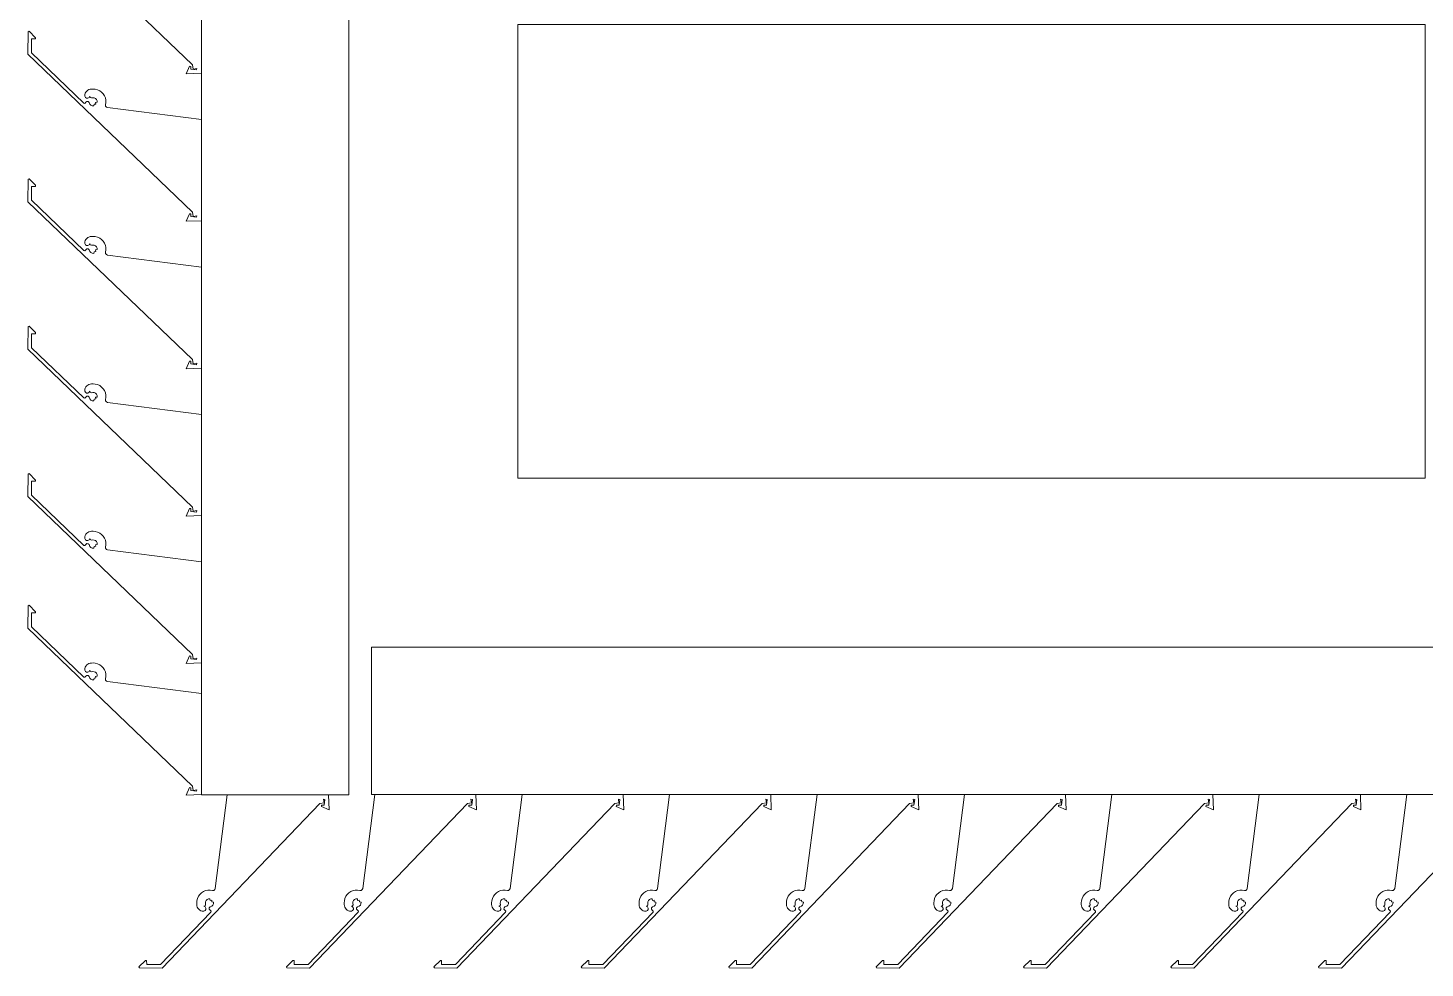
# Model space of a CAD drawing. Header units: millimetres. Extents: x -220592 to 404889, y -217665 to 38245.
# Drawn here: x 7742.18 to 7748.34, y -48111.6 to -48107.45 of the extents above; entities that cross this region are included whole.
import ezdxf

# ---------------------------------------------------------------- set-up
doc = ezdxf.new("R2010")
doc.units = ezdxf.units.MM
doc.linetypes.add('XKITLINE00', pattern=[0])
doc.layers.add('Part', color=7, linetype='Continuous', lineweight=0)

# ---------------------------------------------------------------- blocks, each defined once
blk = doc.blocks.new('*A15237')
at = {"layer": 'Part', "color": 7, "linetype": 'XKITLINE00', "lineweight": 0}
for p, q in [((10.556118, 98.970988), (10.609122, 99.384796)), ((11.033123, 99.365107), (11.036027, 99.348091)), ((11.039696, 99.363071), (11.033123, 99.365107)), ((11.036556, 99.338088), (11.039696, 99.363071)), ((11.054826, 99.384796), (11.05744, 99.317301)), ((11.017484, 99.345194), (10.321238, 98.620072)), ((11.036027, 99.348091), (11.017484, 99.345194)), ((11.023953, 99.332836), (11.024365, 99.337959)), ((11.05744, 99.317301), (11.023953, 99.332836)), ((11.024365, 99.337959), (11.036556, 99.338088)), ((10.477767, 98.927112), (10.48214, 98.936375)), ((10.48214, 98.936375), (10.488118, 98.944691)), ((10.488118, 98.944691), (10.495505, 98.951787)), ((10.495505, 98.951787), (10.504055, 98.957427)), ((10.504055, 98.957427), (10.513485, 98.961425)), ((10.513485, 98.961425), (10.523484, 98.963648)), ((10.523484, 98.963648), (10.53372, 98.964023)), ((10.53372, 98.964023), (10.543854, 98.962537)), ((10.543854, 98.962537), (10.549376, 98.962776)), ((10.549376, 98.962776), (10.553928, 98.965913)), ((10.553928, 98.965913), (10.556118, 98.970988)), ((10.474359, 98.906998), (10.475144, 98.917211)), ((10.474457, 98.900199), (10.474359, 98.906998)), ((10.475093, 98.894471), (10.474457, 98.900199)), ((10.476812, 98.88897), (10.475093, 98.894471)), ((10.475144, 98.917211), (10.477767, 98.927112)), ((10.479552, 98.8839), (10.476812, 98.88897)), ((10.48321, 98.879447), (10.479552, 98.8839)), ((10.487653, 98.875775), (10.48321, 98.879447)), ((10.492716, 98.873021), (10.487653, 98.875775)), ((10.498212, 98.871286), (10.492716, 98.873021)), ((10.505982, 98.87079), (10.498212, 98.871286)), ((10.511456, 98.87343), (10.505982, 98.87079)), ((10.510996, 98.89478), (10.506015, 98.89275)), ((10.506015, 98.89275), (10.511487, 98.889808)), ((10.513403, 98.899591), (10.510996, 98.89478)), ((10.514693, 98.878574), (10.511456, 98.87343)), ((10.511487, 98.889808), (10.514705, 98.884652)), ((10.512842, 98.912009), (10.512498, 98.905509)), ((10.512498, 98.905509), (10.513403, 98.899591)), ((10.51544, 98.917977), (10.512842, 98.912009)), ((10.514705, 98.884652), (10.514693, 98.878574)), ((10.519962, 98.922659), (10.51544, 98.917977)), ((10.525836, 98.925461), (10.519962, 98.922659)), ((10.53232, 98.92603), (10.525836, 98.925461)), ((10.528885, 98.879401), (10.529091, 98.885295)), ((10.532739, 98.874937), (10.528885, 98.879401)), ((10.529091, 98.885295), (10.533248, 98.889478)), ((10.533426, 98.918325), (10.53232, 98.92603)), ((10.537366, 98.871282), (10.532739, 98.874937)), ((10.533248, 98.889478), (10.540822, 98.892592)), ((10.540486, 98.919494), (10.533426, 98.918325)), ((10.536274, 98.866123), (10.537366, 98.871282)), ((10.54143, 98.912329), (10.540486, 98.919494)), ((10.540822, 98.892592), (10.545608, 98.897259)), ((10.54882, 98.910007), (10.54143, 98.912329)), ((10.545608, 98.897259), (10.548398, 98.903335)), ((10.548398, 98.903335), (10.54882, 98.910007)), ((10.314871, 98.635107), (10.536274, 98.866123)), ((10.219619, 98.625306), (10.248507, 98.653955)), ((10.222087, 98.620625), (10.219619, 98.625306)), ((10.248507, 98.653955), (10.253428, 98.65287)), ((10.253428, 98.65287), (10.253525, 98.63545)), ((10.253525, 98.63545), (10.314871, 98.635107)), ((10.321238, 98.620072), (10.222087, 98.620625))]:
    blk.add_line(p, q, dxfattribs=at)
blk = doc.blocks.new('*A15238')
at = {"layer": 'Part', "color": 7, "linetype": 'XKITLINE00', "lineweight": 0}
for p, q in [((9.906118, 98.970988), (9.959122, 99.384796)), ((10.383123, 99.365107), (10.386027, 99.348091)), ((10.389696, 99.363071), (10.383123, 99.365107)), ((10.386556, 99.338088), (10.389696, 99.363071)), ((10.404826, 99.384796), (10.40744, 99.317301)), ((10.367484, 99.345194), (9.671238, 98.620072)), ((10.386027, 99.348091), (10.367484, 99.345194)), ((10.373953, 99.332836), (10.374365, 99.337959)), ((10.40744, 99.317301), (10.373953, 99.332836)), ((10.374365, 99.337959), (10.386556, 99.338088)), ((9.827767, 98.927112), (9.83214, 98.936375)), ((9.83214, 98.936375), (9.838118, 98.944691)), ((9.838118, 98.944691), (9.845505, 98.951787)), ((9.845505, 98.951787), (9.854055, 98.957427)), ((9.854055, 98.957427), (9.863485, 98.961425)), ((9.863485, 98.961425), (9.873484, 98.963648)), ((9.873484, 98.963648), (9.88372, 98.964023)), ((9.88372, 98.964023), (9.893854, 98.962537)), ((9.893854, 98.962537), (9.899376, 98.962776)), ((9.899376, 98.962776), (9.903928, 98.965913)), ((9.903928, 98.965913), (9.906118, 98.970988)), ((9.824359, 98.906998), (9.825144, 98.917211)), ((9.824457, 98.900199), (9.824359, 98.906998)), ((9.825093, 98.894471), (9.824457, 98.900199)), ((9.826812, 98.88897), (9.825093, 98.894471)), ((9.825144, 98.917211), (9.827767, 98.927112)), ((9.829552, 98.8839), (9.826812, 98.88897)), ((9.83321, 98.879447), (9.829552, 98.8839)), ((9.837653, 98.875775), (9.83321, 98.879447)), ((9.842716, 98.873021), (9.837653, 98.875775)), ((9.848212, 98.871286), (9.842716, 98.873021)), ((9.855982, 98.87079), (9.848212, 98.871286)), ((9.861456, 98.87343), (9.855982, 98.87079)), ((9.860996, 98.89478), (9.856015, 98.89275)), ((9.856015, 98.89275), (9.861487, 98.889808)), ((9.863403, 98.899591), (9.860996, 98.89478)), ((9.864693, 98.878574), (9.861456, 98.87343)), ((9.861487, 98.889808), (9.864705, 98.884652)), ((9.862842, 98.912009), (9.862498, 98.905509)), ((9.862498, 98.905509), (9.863403, 98.899591)), ((9.86544, 98.917977), (9.862842, 98.912009)), ((9.864705, 98.884652), (9.864693, 98.878574)), ((9.869962, 98.922659), (9.86544, 98.917977)), ((9.875836, 98.925461), (9.869962, 98.922659)), ((9.88232, 98.92603), (9.875836, 98.925461)), ((9.878885, 98.879401), (9.879091, 98.885295)), ((9.882739, 98.874937), (9.878885, 98.879401)), ((9.879091, 98.885295), (9.883248, 98.889478)), ((9.883426, 98.918325), (9.88232, 98.92603)), ((9.887366, 98.871282), (9.882739, 98.874937)), ((9.883248, 98.889478), (9.890822, 98.892592)), ((9.890486, 98.919494), (9.883426, 98.918325)), ((9.886274, 98.866123), (9.887366, 98.871282)), ((9.89143, 98.912329), (9.890486, 98.919494)), ((9.890822, 98.892592), (9.895608, 98.897259)), ((9.89882, 98.910007), (9.89143, 98.912329)), ((9.895608, 98.897259), (9.898398, 98.903335)), ((9.898398, 98.903335), (9.89882, 98.910007)), ((9.664871, 98.635107), (9.886274, 98.866123)), ((9.569619, 98.625306), (9.598507, 98.653955)), ((9.572087, 98.620625), (9.569619, 98.625306)), ((9.598507, 98.653955), (9.603428, 98.65287)), ((9.603428, 98.65287), (9.603525, 98.63545)), ((9.603525, 98.63545), (9.664871, 98.635107)), ((9.671238, 98.620072), (9.572087, 98.620625))]:
    blk.add_line(p, q, dxfattribs=at)
blk = doc.blocks.new('*A15239')
at = {"layer": 'Part', "color": 7, "linetype": 'XKITLINE00', "lineweight": 0}
for p, q in [((9.256118, 98.970988), (9.309122, 99.384796)), ((9.733123, 99.365107), (9.736027, 99.348091)), ((9.739696, 99.363071), (9.733123, 99.365107)), ((9.736556, 99.338088), (9.739696, 99.363071)), ((9.754826, 99.384796), (9.75744, 99.317301)), ((9.717484, 99.345194), (9.021238, 98.620072)), ((9.736027, 99.348091), (9.717484, 99.345194)), ((9.723953, 99.332836), (9.724365, 99.337959)), ((9.75744, 99.317301), (9.723953, 99.332836)), ((9.724365, 99.337959), (9.736556, 99.338088)), ((9.177767, 98.927112), (9.18214, 98.936375)), ((9.18214, 98.936375), (9.188118, 98.944691)), ((9.188118, 98.944691), (9.195505, 98.951787)), ((9.195505, 98.951787), (9.204055, 98.957427)), ((9.204055, 98.957427), (9.213485, 98.961425)), ((9.213485, 98.961425), (9.223484, 98.963648)), ((9.223484, 98.963648), (9.23372, 98.964023)), ((9.23372, 98.964023), (9.243854, 98.962537)), ((9.243854, 98.962537), (9.249376, 98.962776)), ((9.249376, 98.962776), (9.253928, 98.965913)), ((9.253928, 98.965913), (9.256118, 98.970988)), ((9.174359, 98.906998), (9.175144, 98.917211)), ((9.174457, 98.900199), (9.174359, 98.906998)), ((9.175093, 98.894471), (9.174457, 98.900199)), ((9.176812, 98.88897), (9.175093, 98.894471)), ((9.175144, 98.917211), (9.177767, 98.927112)), ((9.179552, 98.8839), (9.176812, 98.88897)), ((9.18321, 98.879447), (9.179552, 98.8839)), ((9.187653, 98.875775), (9.18321, 98.879447)), ((9.192716, 98.873021), (9.187653, 98.875775)), ((9.198212, 98.871286), (9.192716, 98.873021)), ((9.205982, 98.87079), (9.198212, 98.871286)), ((9.211456, 98.87343), (9.205982, 98.87079)), ((9.210996, 98.89478), (9.206015, 98.89275)), ((9.206015, 98.89275), (9.211487, 98.889808)), ((9.213403, 98.899591), (9.210996, 98.89478)), ((9.214693, 98.878574), (9.211456, 98.87343)), ((9.211487, 98.889808), (9.214705, 98.884652)), ((9.212842, 98.912009), (9.212498, 98.905509)), ((9.212498, 98.905509), (9.213403, 98.899591)), ((9.21544, 98.917977), (9.212842, 98.912009)), ((9.214705, 98.884652), (9.214693, 98.878574)), ((9.219962, 98.922659), (9.21544, 98.917977)), ((9.225836, 98.925461), (9.219962, 98.922659)), ((9.23232, 98.92603), (9.225836, 98.925461)), ((9.228885, 98.879401), (9.229091, 98.885295)), ((9.232739, 98.874937), (9.228885, 98.879401)), ((9.229091, 98.885295), (9.233248, 98.889478)), ((9.233426, 98.918325), (9.23232, 98.92603)), ((9.237366, 98.871282), (9.232739, 98.874937)), ((9.233248, 98.889478), (9.240822, 98.892592)), ((9.240486, 98.919494), (9.233426, 98.918325)), ((9.236274, 98.866123), (9.237366, 98.871282)), ((9.24143, 98.912329), (9.240486, 98.919494)), ((9.240822, 98.892592), (9.245608, 98.897259)), ((9.24882, 98.910007), (9.24143, 98.912329)), ((9.245608, 98.897259), (9.248398, 98.903335)), ((9.248398, 98.903335), (9.24882, 98.910007)), ((9.014871, 98.635107), (9.236274, 98.866123)), ((8.919619, 98.625306), (8.948507, 98.653955)), ((8.922087, 98.620625), (8.919619, 98.625306)), ((8.948507, 98.653955), (8.953428, 98.65287)), ((8.953428, 98.65287), (8.953525, 98.63545)), ((8.953525, 98.63545), (9.014871, 98.635107)), ((9.021238, 98.620072), (8.922087, 98.620625))]:
    blk.add_line(p, q, dxfattribs=at)
blk = doc.blocks.new('*A15240')
at = {"layer": 'Part', "color": 7, "linetype": 'XKITLINE00', "lineweight": 0}
for p, q in [((8.606118, 98.970988), (8.659122, 99.384796)), ((9.083123, 99.365107), (9.086027, 99.348091)), ((9.089696, 99.363071), (9.083123, 99.365107)), ((9.086556, 99.338088), (9.089696, 99.363071)), ((9.104826, 99.384796), (9.10744, 99.317301)), ((9.067484, 99.345194), (8.371238, 98.620072)), ((9.086027, 99.348091), (9.067484, 99.345194)), ((9.073953, 99.332836), (9.074365, 99.337959)), ((9.10744, 99.317301), (9.073953, 99.332836)), ((9.074365, 99.337959), (9.086556, 99.338088)), ((8.527767, 98.927112), (8.53214, 98.936375)), ((8.53214, 98.936375), (8.538118, 98.944691)), ((8.538118, 98.944691), (8.545505, 98.951787)), ((8.545505, 98.951787), (8.554055, 98.957427)), ((8.554055, 98.957427), (8.563485, 98.961425)), ((8.563485, 98.961425), (8.573484, 98.963648)), ((8.573484, 98.963648), (8.58372, 98.964023)), ((8.58372, 98.964023), (8.593854, 98.962537)), ((8.593854, 98.962537), (8.599376, 98.962776)), ((8.599376, 98.962776), (8.603928, 98.965913)), ((8.603928, 98.965913), (8.606118, 98.970988)), ((8.524359, 98.906998), (8.525144, 98.917211)), ((8.524457, 98.900199), (8.524359, 98.906998)), ((8.525093, 98.894471), (8.524457, 98.900199)), ((8.526812, 98.88897), (8.525093, 98.894471)), ((8.525144, 98.917211), (8.527767, 98.927112)), ((8.529552, 98.8839), (8.526812, 98.88897)), ((8.53321, 98.879447), (8.529552, 98.8839)), ((8.537653, 98.875775), (8.53321, 98.879447)), ((8.542716, 98.873021), (8.537653, 98.875775)), ((8.548212, 98.871286), (8.542716, 98.873021)), ((8.555982, 98.87079), (8.548212, 98.871286)), ((8.561456, 98.87343), (8.555982, 98.87079)), ((8.560996, 98.89478), (8.556015, 98.89275)), ((8.556015, 98.89275), (8.561487, 98.889808)), ((8.563403, 98.899591), (8.560996, 98.89478)), ((8.564693, 98.878574), (8.561456, 98.87343)), ((8.561487, 98.889808), (8.564705, 98.884652)), ((8.562842, 98.912009), (8.562498, 98.905509)), ((8.562498, 98.905509), (8.563403, 98.899591)), ((8.56544, 98.917977), (8.562842, 98.912009)), ((8.564705, 98.884652), (8.564693, 98.878574)), ((8.569962, 98.922659), (8.56544, 98.917977)), ((8.575836, 98.925461), (8.569962, 98.922659)), ((8.58232, 98.92603), (8.575836, 98.925461)), ((8.578885, 98.879401), (8.579091, 98.885295)), ((8.582739, 98.874937), (8.578885, 98.879401)), ((8.579091, 98.885295), (8.583248, 98.889478)), ((8.583426, 98.918325), (8.58232, 98.92603)), ((8.587366, 98.871282), (8.582739, 98.874937)), ((8.583248, 98.889478), (8.590822, 98.892592)), ((8.590486, 98.919494), (8.583426, 98.918325)), ((8.586274, 98.866123), (8.587366, 98.871282)), ((8.59143, 98.912329), (8.590486, 98.919494)), ((8.590822, 98.892592), (8.595608, 98.897259)), ((8.59882, 98.910007), (8.59143, 98.912329)), ((8.595608, 98.897259), (8.598398, 98.903335)), ((8.598398, 98.903335), (8.59882, 98.910007)), ((8.364871, 98.635107), (8.586274, 98.866123)), ((8.269619, 98.625306), (8.298507, 98.653955)), ((8.272087, 98.620625), (8.269619, 98.625306)), ((8.298507, 98.653955), (8.303428, 98.65287)), ((8.303428, 98.65287), (8.303525, 98.63545)), ((8.303525, 98.63545), (8.364871, 98.635107)), ((8.371238, 98.620072), (8.272087, 98.620625))]:
    blk.add_line(p, q, dxfattribs=at)
blk = doc.blocks.new('*A15241')
at = {"layer": 'Part', "color": 7, "linetype": 'XKITLINE00', "lineweight": 0}
for p, q in [((7.956118, 98.970988), (8.009122, 99.384796)), ((8.433123, 99.365107), (8.436027, 99.348091)), ((8.439696, 99.363071), (8.433123, 99.365107)), ((8.436556, 99.338088), (8.439696, 99.363071)), ((8.454826, 99.384796), (8.45744, 99.317301)), ((8.417484, 99.345194), (7.721238, 98.620072)), ((8.436027, 99.348091), (8.417484, 99.345194)), ((8.423953, 99.332836), (8.424365, 99.337959)), ((8.45744, 99.317301), (8.423953, 99.332836)), ((8.424365, 99.337959), (8.436556, 99.338088)), ((7.877767, 98.927112), (7.88214, 98.936375)), ((7.88214, 98.936375), (7.888118, 98.944691)), ((7.888118, 98.944691), (7.895505, 98.951787)), ((7.895505, 98.951787), (7.904055, 98.957427)), ((7.904055, 98.957427), (7.913485, 98.961425)), ((7.913485, 98.961425), (7.923484, 98.963648)), ((7.923484, 98.963648), (7.93372, 98.964023)), ((7.93372, 98.964023), (7.943854, 98.962537)), ((7.943854, 98.962537), (7.949376, 98.962776)), ((7.949376, 98.962776), (7.953928, 98.965913)), ((7.953928, 98.965913), (7.956118, 98.970988)), ((7.874359, 98.906998), (7.875144, 98.917211)), ((7.874457, 98.900199), (7.874359, 98.906998)), ((7.875093, 98.894471), (7.874457, 98.900199)), ((7.876812, 98.88897), (7.875093, 98.894471)), ((7.875144, 98.917211), (7.877767, 98.927112)), ((7.879552, 98.8839), (7.876812, 98.88897)), ((7.88321, 98.879447), (7.879552, 98.8839)), ((7.887653, 98.875775), (7.88321, 98.879447)), ((7.892716, 98.873021), (7.887653, 98.875775)), ((7.898212, 98.871286), (7.892716, 98.873021)), ((7.905982, 98.87079), (7.898212, 98.871286)), ((7.911456, 98.87343), (7.905982, 98.87079)), ((7.910996, 98.89478), (7.906015, 98.89275)), ((7.906015, 98.89275), (7.911487, 98.889808)), ((7.913403, 98.899591), (7.910996, 98.89478)), ((7.914693, 98.878574), (7.911456, 98.87343)), ((7.911487, 98.889808), (7.914705, 98.884652)), ((7.912842, 98.912009), (7.912498, 98.905509)), ((7.912498, 98.905509), (7.913403, 98.899591)), ((7.91544, 98.917977), (7.912842, 98.912009)), ((7.914705, 98.884652), (7.914693, 98.878574)), ((7.919962, 98.922659), (7.91544, 98.917977)), ((7.925836, 98.925461), (7.919962, 98.922659)), ((7.93232, 98.92603), (7.925836, 98.925461)), ((7.928885, 98.879401), (7.929091, 98.885295)), ((7.932739, 98.874937), (7.928885, 98.879401)), ((7.929091, 98.885295), (7.933248, 98.889478)), ((7.933426, 98.918325), (7.93232, 98.92603)), ((7.937366, 98.871282), (7.932739, 98.874937)), ((7.933248, 98.889478), (7.940822, 98.892592)), ((7.940486, 98.919494), (7.933426, 98.918325)), ((7.936274, 98.866123), (7.937366, 98.871282)), ((7.94143, 98.912329), (7.940486, 98.919494)), ((7.940822, 98.892592), (7.945608, 98.897259)), ((7.94882, 98.910007), (7.94143, 98.912329)), ((7.945608, 98.897259), (7.948398, 98.903335)), ((7.948398, 98.903335), (7.94882, 98.910007)), ((7.714871, 98.635107), (7.936274, 98.866123)), ((7.619619, 98.625306), (7.648507, 98.653955)), ((7.622087, 98.620625), (7.619619, 98.625306)), ((7.648507, 98.653955), (7.653428, 98.65287)), ((7.653428, 98.65287), (7.653525, 98.63545)), ((7.653525, 98.63545), (7.714871, 98.635107)), ((7.721238, 98.620072), (7.622087, 98.620625))]:
    blk.add_line(p, q, dxfattribs=at)
blk = doc.blocks.new('*A15242')
at = {"layer": 'Part', "color": 7, "linetype": 'XKITLINE00', "lineweight": 0}
for p, q in [((7.306118, 98.970988), (7.359122, 99.384796)), ((7.783123, 99.365107), (7.786027, 99.348091)), ((7.789696, 99.363071), (7.783123, 99.365107)), ((7.786556, 99.338088), (7.789696, 99.363071)), ((7.804826, 99.384796), (7.80744, 99.317301)), ((7.767484, 99.345194), (7.071238, 98.620072)), ((7.786027, 99.348091), (7.767484, 99.345194)), ((7.773953, 99.332836), (7.774365, 99.337959)), ((7.80744, 99.317301), (7.773953, 99.332836)), ((7.774365, 99.337959), (7.786556, 99.338088)), ((7.227767, 98.927112), (7.23214, 98.936375)), ((7.23214, 98.936375), (7.238118, 98.944691)), ((7.238118, 98.944691), (7.245505, 98.951787)), ((7.245505, 98.951787), (7.254055, 98.957427)), ((7.254055, 98.957427), (7.263485, 98.961425)), ((7.263485, 98.961425), (7.273484, 98.963648)), ((7.273484, 98.963648), (7.28372, 98.964023)), ((7.28372, 98.964023), (7.293854, 98.962537)), ((7.293854, 98.962537), (7.299376, 98.962776)), ((7.299376, 98.962776), (7.303928, 98.965913)), ((7.303928, 98.965913), (7.306118, 98.970988)), ((7.224359, 98.906998), (7.225144, 98.917211)), ((7.224457, 98.900199), (7.224359, 98.906998)), ((7.225093, 98.894471), (7.224457, 98.900199)), ((7.226812, 98.88897), (7.225093, 98.894471)), ((7.225144, 98.917211), (7.227767, 98.927112)), ((7.229552, 98.8839), (7.226812, 98.88897)), ((7.23321, 98.879447), (7.229552, 98.8839)), ((7.237653, 98.875775), (7.23321, 98.879447)), ((7.242716, 98.873021), (7.237653, 98.875775)), ((7.248212, 98.871286), (7.242716, 98.873021)), ((7.255982, 98.87079), (7.248212, 98.871286)), ((7.261456, 98.87343), (7.255982, 98.87079)), ((7.260996, 98.89478), (7.256015, 98.89275)), ((7.256015, 98.89275), (7.261487, 98.889808)), ((7.263403, 98.899591), (7.260996, 98.89478)), ((7.264693, 98.878574), (7.261456, 98.87343)), ((7.261487, 98.889808), (7.264705, 98.884652)), ((7.262842, 98.912009), (7.262498, 98.905509)), ((7.262498, 98.905509), (7.263403, 98.899591)), ((7.26544, 98.917977), (7.262842, 98.912009)), ((7.264705, 98.884652), (7.264693, 98.878574)), ((7.269962, 98.922659), (7.26544, 98.917977)), ((7.275836, 98.925461), (7.269962, 98.922659)), ((7.28232, 98.92603), (7.275836, 98.925461)), ((7.278885, 98.879401), (7.279091, 98.885295)), ((7.282739, 98.874937), (7.278885, 98.879401)), ((7.279091, 98.885295), (7.283248, 98.889478)), ((7.283426, 98.918325), (7.28232, 98.92603)), ((7.287366, 98.871282), (7.282739, 98.874937)), ((7.283248, 98.889478), (7.290822, 98.892592)), ((7.290486, 98.919494), (7.283426, 98.918325)), ((7.286274, 98.866123), (7.287366, 98.871282)), ((7.29143, 98.912329), (7.290486, 98.919494)), ((7.290822, 98.892592), (7.295608, 98.897259)), ((7.29882, 98.910007), (7.29143, 98.912329)), ((7.295608, 98.897259), (7.298398, 98.903335)), ((7.298398, 98.903335), (7.29882, 98.910007)), ((7.064871, 98.635107), (7.286274, 98.866123)), ((6.969619, 98.625306), (6.998507, 98.653955)), ((6.972087, 98.620625), (6.969619, 98.625306)), ((6.998507, 98.653955), (7.003428, 98.65287)), ((7.003428, 98.65287), (7.003525, 98.63545)), ((7.003525, 98.63545), (7.064871, 98.635107)), ((7.071238, 98.620072), (6.972087, 98.620625))]:
    blk.add_line(p, q, dxfattribs=at)
blk = doc.blocks.new('*A15243')
at = {"layer": 'Part', "color": 7, "linetype": 'XKITLINE00', "lineweight": 0}
for p, q in [((6.656118, 98.970988), (6.709122, 99.384796)), ((7.133123, 99.365107), (7.136027, 99.348091)), ((7.139696, 99.363071), (7.133123, 99.365107)), ((7.136556, 99.338088), (7.139696, 99.363071)), ((7.154826, 99.384796), (7.15744, 99.317301)), ((7.117484, 99.345194), (6.421238, 98.620072)), ((7.136027, 99.348091), (7.117484, 99.345194)), ((7.123953, 99.332836), (7.124365, 99.337959)), ((7.15744, 99.317301), (7.123953, 99.332836)), ((7.124365, 99.337959), (7.136556, 99.338088)), ((6.577767, 98.927112), (6.58214, 98.936375)), ((6.58214, 98.936375), (6.588118, 98.944691)), ((6.588118, 98.944691), (6.595505, 98.951787)), ((6.595505, 98.951787), (6.604055, 98.957427)), ((6.604055, 98.957427), (6.613485, 98.961425)), ((6.613485, 98.961425), (6.623484, 98.963648)), ((6.623484, 98.963648), (6.63372, 98.964023)), ((6.63372, 98.964023), (6.643854, 98.962537)), ((6.643854, 98.962537), (6.649376, 98.962776)), ((6.649376, 98.962776), (6.653928, 98.965913)), ((6.653928, 98.965913), (6.656118, 98.970988)), ((6.574359, 98.906998), (6.575144, 98.917211)), ((6.574457, 98.900199), (6.574359, 98.906998)), ((6.575093, 98.894471), (6.574457, 98.900199)), ((6.576812, 98.88897), (6.575093, 98.894471)), ((6.575144, 98.917211), (6.577767, 98.927112)), ((6.579552, 98.8839), (6.576812, 98.88897)), ((6.58321, 98.879447), (6.579552, 98.8839)), ((6.587653, 98.875775), (6.58321, 98.879447)), ((6.592716, 98.873021), (6.587653, 98.875775)), ((6.598212, 98.871286), (6.592716, 98.873021)), ((6.605982, 98.87079), (6.598212, 98.871286)), ((6.611456, 98.87343), (6.605982, 98.87079)), ((6.610996, 98.89478), (6.606015, 98.89275)), ((6.606015, 98.89275), (6.611487, 98.889808)), ((6.613403, 98.899591), (6.610996, 98.89478)), ((6.614693, 98.878574), (6.611456, 98.87343)), ((6.611487, 98.889808), (6.614705, 98.884652)), ((6.612842, 98.912009), (6.612498, 98.905509)), ((6.612498, 98.905509), (6.613403, 98.899591)), ((6.61544, 98.917977), (6.612842, 98.912009)), ((6.614705, 98.884652), (6.614693, 98.878574)), ((6.619962, 98.922659), (6.61544, 98.917977)), ((6.625836, 98.925461), (6.619962, 98.922659)), ((6.63232, 98.92603), (6.625836, 98.925461)), ((6.628885, 98.879401), (6.629091, 98.885295)), ((6.632739, 98.874937), (6.628885, 98.879401)), ((6.629091, 98.885295), (6.633248, 98.889478)), ((6.633426, 98.918325), (6.63232, 98.92603)), ((6.637366, 98.871282), (6.632739, 98.874937)), ((6.633248, 98.889478), (6.640822, 98.892592)), ((6.640486, 98.919494), (6.633426, 98.918325)), ((6.636274, 98.866123), (6.637366, 98.871282)), ((6.64143, 98.912329), (6.640486, 98.919494)), ((6.640822, 98.892592), (6.645608, 98.897259)), ((6.64882, 98.910007), (6.64143, 98.912329)), ((6.645608, 98.897259), (6.648398, 98.903335)), ((6.648398, 98.903335), (6.64882, 98.910007)), ((6.414871, 98.635107), (6.636274, 98.866123)), ((6.319619, 98.625306), (6.348507, 98.653955)), ((6.322087, 98.620625), (6.319619, 98.625306)), ((6.348507, 98.653955), (6.353428, 98.65287)), ((6.353428, 98.65287), (6.353525, 98.63545)), ((6.353525, 98.63545), (6.414871, 98.635107)), ((6.421238, 98.620072), (6.322087, 98.620625))]:
    blk.add_line(p, q, dxfattribs=at)
blk = doc.blocks.new('*A15244')
at = {"layer": 'Part', "color": 7, "linetype": 'XKITLINE00', "lineweight": 0}
for p, q in [((6.006118, 98.970988), (6.059122, 99.384796)), ((6.483123, 99.365107), (6.486027, 99.348091)), ((6.489696, 99.363071), (6.483123, 99.365107)), ((6.486556, 99.338088), (6.489696, 99.363071)), ((6.504826, 99.384796), (6.50744, 99.317301)), ((6.467484, 99.345194), (5.771238, 98.620072)), ((6.486027, 99.348091), (6.467484, 99.345194)), ((6.473953, 99.332836), (6.474365, 99.337959)), ((6.50744, 99.317301), (6.473953, 99.332836)), ((6.474365, 99.337959), (6.486556, 99.338088)), ((5.927767, 98.927112), (5.93214, 98.936375)), ((5.93214, 98.936375), (5.938118, 98.944691)), ((5.938118, 98.944691), (5.945505, 98.951787)), ((5.945505, 98.951787), (5.954055, 98.957427)), ((5.954055, 98.957427), (5.963485, 98.961425)), ((5.963485, 98.961425), (5.973484, 98.963648)), ((5.973484, 98.963648), (5.98372, 98.964023)), ((5.98372, 98.964023), (5.993854, 98.962537)), ((5.993854, 98.962537), (5.999376, 98.962776)), ((5.999376, 98.962776), (6.003928, 98.965913)), ((6.003928, 98.965913), (6.006118, 98.970988)), ((5.924359, 98.906998), (5.925144, 98.917211)), ((5.924457, 98.900199), (5.924359, 98.906998)), ((5.925093, 98.894471), (5.924457, 98.900199)), ((5.926812, 98.88897), (5.925093, 98.894471)), ((5.925144, 98.917211), (5.927767, 98.927112)), ((5.929552, 98.8839), (5.926812, 98.88897)), ((5.93321, 98.879447), (5.929552, 98.8839)), ((5.937653, 98.875775), (5.93321, 98.879447)), ((5.942716, 98.873021), (5.937653, 98.875775)), ((5.948212, 98.871286), (5.942716, 98.873021)), ((5.955982, 98.87079), (5.948212, 98.871286)), ((5.961456, 98.87343), (5.955982, 98.87079)), ((5.960996, 98.89478), (5.956015, 98.89275)), ((5.956015, 98.89275), (5.961487, 98.889808)), ((5.963403, 98.899591), (5.960996, 98.89478)), ((5.964693, 98.878574), (5.961456, 98.87343)), ((5.961487, 98.889808), (5.964705, 98.884652)), ((5.962842, 98.912009), (5.962498, 98.905509)), ((5.962498, 98.905509), (5.963403, 98.899591)), ((5.96544, 98.917977), (5.962842, 98.912009)), ((5.964705, 98.884652), (5.964693, 98.878574)), ((5.969962, 98.922659), (5.96544, 98.917977)), ((5.975836, 98.925461), (5.969962, 98.922659)), ((5.98232, 98.92603), (5.975836, 98.925461)), ((5.978885, 98.879401), (5.979091, 98.885295)), ((5.982739, 98.874937), (5.978885, 98.879401)), ((5.979091, 98.885295), (5.983248, 98.889478)), ((5.983426, 98.918325), (5.98232, 98.92603)), ((5.987366, 98.871282), (5.982739, 98.874937)), ((5.983248, 98.889478), (5.990822, 98.892592)), ((5.990486, 98.919494), (5.983426, 98.918325)), ((5.986274, 98.866123), (5.987366, 98.871282)), ((5.99143, 98.912329), (5.990486, 98.919494)), ((5.990822, 98.892592), (5.995608, 98.897259)), ((5.99882, 98.910007), (5.99143, 98.912329)), ((5.995608, 98.897259), (5.998398, 98.903335)), ((5.998398, 98.903335), (5.99882, 98.910007)), ((5.764871, 98.635107), (5.986274, 98.866123)), ((5.669619, 98.625306), (5.698507, 98.653955)), ((5.672087, 98.620625), (5.669619, 98.625306)), ((5.698507, 98.653955), (5.703428, 98.65287)), ((5.703428, 98.65287), (5.703525, 98.63545)), ((5.703525, 98.63545), (5.764871, 98.635107)), ((5.771238, 98.620072), (5.672087, 98.620625))]:
    blk.add_line(p, q, dxfattribs=at)
blk = doc.blocks.new('*A15245')
at = {"layer": 'Part', "color": 7, "linetype": 'XKITLINE00', "lineweight": 0}
for p, q in [((5.356118, 98.970988), (5.409033, 99.384096)), ((5.833123, 99.365107), (5.836027, 99.348091)), ((5.839696, 99.363071), (5.833123, 99.365107)), ((5.836556, 99.338088), (5.839696, 99.363071)), ((5.854853, 99.384096), (5.85744, 99.317301)), ((5.817484, 99.345194), (5.121238, 98.620072)), ((5.836027, 99.348091), (5.817484, 99.345194)), ((5.823953, 99.332836), (5.824365, 99.337959)), ((5.85744, 99.317301), (5.823953, 99.332836)), ((5.824365, 99.337959), (5.836556, 99.338088)), ((5.277767, 98.927112), (5.28214, 98.936375)), ((5.28214, 98.936375), (5.288118, 98.944691)), ((5.288118, 98.944691), (5.295505, 98.951787)), ((5.295505, 98.951787), (5.304055, 98.957427)), ((5.304055, 98.957427), (5.313485, 98.961425)), ((5.313485, 98.961425), (5.323484, 98.963648)), ((5.323484, 98.963648), (5.33372, 98.964023)), ((5.33372, 98.964023), (5.343854, 98.962537)), ((5.343854, 98.962537), (5.349376, 98.962776)), ((5.349376, 98.962776), (5.353928, 98.965913)), ((5.353928, 98.965913), (5.356118, 98.970988)), ((5.274359, 98.906998), (5.275144, 98.917211)), ((5.274457, 98.900199), (5.274359, 98.906998)), ((5.275093, 98.894471), (5.274457, 98.900199)), ((5.276812, 98.88897), (5.275093, 98.894471)), ((5.275144, 98.917211), (5.277767, 98.927112)), ((5.279552, 98.8839), (5.276812, 98.88897)), ((5.28321, 98.879447), (5.279552, 98.8839)), ((5.287653, 98.875775), (5.28321, 98.879447)), ((5.292716, 98.873021), (5.287653, 98.875775)), ((5.298212, 98.871286), (5.292716, 98.873021)), ((5.305982, 98.87079), (5.298212, 98.871286)), ((5.311456, 98.87343), (5.305982, 98.87079)), ((5.310996, 98.89478), (5.306015, 98.89275)), ((5.306015, 98.89275), (5.311487, 98.889808)), ((5.313403, 98.899591), (5.310996, 98.89478)), ((5.314693, 98.878574), (5.311456, 98.87343)), ((5.311487, 98.889808), (5.314705, 98.884652)), ((5.312842, 98.912009), (5.312498, 98.905509)), ((5.312498, 98.905509), (5.313403, 98.899591)), ((5.31544, 98.917977), (5.312842, 98.912009)), ((5.314705, 98.884652), (5.314693, 98.878574)), ((5.319962, 98.922659), (5.31544, 98.917977)), ((5.325836, 98.925461), (5.319962, 98.922659)), ((5.33232, 98.92603), (5.325836, 98.925461)), ((5.328885, 98.879401), (5.329091, 98.885295)), ((5.332739, 98.874937), (5.328885, 98.879401)), ((5.329091, 98.885295), (5.333248, 98.889478)), ((5.333426, 98.918325), (5.33232, 98.92603)), ((5.337366, 98.871282), (5.332739, 98.874937)), ((5.333248, 98.889478), (5.340822, 98.892592)), ((5.340486, 98.919494), (5.333426, 98.918325)), ((5.336274, 98.866123), (5.337366, 98.871282)), ((5.34143, 98.912329), (5.340486, 98.919494)), ((5.340822, 98.892592), (5.345608, 98.897259)), ((5.34882, 98.910007), (5.34143, 98.912329)), ((5.345608, 98.897259), (5.348398, 98.903335)), ((5.348398, 98.903335), (5.34882, 98.910007)), ((5.114871, 98.635107), (5.336274, 98.866123)), ((5.019619, 98.625306), (5.048507, 98.653955)), ((5.022087, 98.620625), (5.019619, 98.625306)), ((5.048507, 98.653955), (5.053428, 98.65287)), ((5.053428, 98.65287), (5.053525, 98.63545)), ((5.053525, 98.63545), (5.114871, 98.635107)), ((5.121238, 98.620072), (5.022087, 98.620625))]:
    blk.add_line(p, q, dxfattribs=at)
blk = doc.blocks.new('*A15262')
at = {"layer": 'Part', "color": 7, "linetype": 'XKITLINE00', "lineweight": 0}
for p, q in [((4.529972, 100.118377), (4.530525, 100.217528)), ((4.530525, 100.217528), (4.535206, 100.219996)), ((4.535206, 100.219996), (4.563855, 100.191107)), ((4.54535, 100.186089), (4.545007, 100.124743)), ((4.56277, 100.186187), (4.54535, 100.186089)), ((4.563855, 100.191107), (4.56277, 100.186187)), ((5.255094, 99.422131), (4.529972, 100.118377)), ((4.545007, 100.124743), (4.776023, 99.903341)), ((4.78069, 99.933633), (4.781186, 99.941403)), ((4.78333, 99.928159), (4.78069, 99.933633)), ((4.781186, 99.941403), (4.782921, 99.946899)), ((4.782921, 99.946899), (4.785675, 99.951962)), ((4.788474, 99.924922), (4.78333, 99.928159)), ((4.785675, 99.951962), (4.789347, 99.956404)), ((4.794552, 99.92491), (4.788474, 99.924922)), ((4.789347, 99.956404), (4.7938, 99.960063)), ((4.7938, 99.960063), (4.79887, 99.962803)), ((4.799708, 99.928128), (4.794552, 99.92491)), ((4.79887, 99.962803), (4.804371, 99.964522)), ((4.80265, 99.9336), (4.799708, 99.928128)), ((4.80468, 99.928619), (4.80265, 99.9336)), ((4.804371, 99.964522), (4.810099, 99.965158)), ((4.809491, 99.926211), (4.80468, 99.928619)), ((4.815409, 99.927117), (4.809491, 99.926211)), ((4.810099, 99.965158), (4.816898, 99.965256)), ((4.821909, 99.926773), (4.815409, 99.927117)), ((4.816898, 99.965256), (4.827111, 99.964471)), ((4.827877, 99.924175), (4.821909, 99.926773)), ((4.827111, 99.964471), (4.837012, 99.961848)), ((4.832559, 99.919653), (4.827877, 99.924175)), ((4.835361, 99.913779), (4.832559, 99.919653)), ((4.837012, 99.961848), (4.846275, 99.957475)), ((4.846275, 99.957475), (4.854591, 99.951496)), ((4.854591, 99.951496), (4.861687, 99.94411)), ((4.861687, 99.94411), (4.867327, 99.93556)), ((4.867327, 99.93556), (4.871325, 99.926129)), ((4.871325, 99.926129), (4.873548, 99.916131)), ((4.873548, 99.916131), (4.873923, 99.905895)), ((4.776023, 99.903341), (4.781182, 99.902249)), ((4.781182, 99.902249), (4.784837, 99.906876)), ((4.784837, 99.906876), (4.789301, 99.91073)), ((4.789301, 99.91073), (4.795195, 99.910524)), ((4.795195, 99.910524), (4.799378, 99.906367)), ((4.799378, 99.906367), (4.802492, 99.898793)), ((4.802492, 99.898793), (4.807159, 99.894007)), ((4.807159, 99.894007), (4.813235, 99.891216)), ((4.813235, 99.891216), (4.819907, 99.890794)), ((4.819907, 99.890794), (4.822229, 99.898185)), ((4.822229, 99.898185), (4.829394, 99.899129)), ((4.828225, 99.906189), (4.83593, 99.907295)), ((4.829394, 99.899129), (4.828225, 99.906189)), ((4.83593, 99.907295), (4.835361, 99.913779)), ((4.873923, 99.905895), (4.872437, 99.895761)), ((4.872437, 99.895761), (4.872676, 99.890238)), ((4.872676, 99.890238), (4.875813, 99.885687)), ((4.875813, 99.885687), (4.880888, 99.883497)), ((4.880888, 99.883497), (5.294696, 99.830492)), ((5.227201, 99.382174), (5.242736, 99.415662)), ((5.294696, 99.384789), (5.227201, 99.382174)), ((5.242736, 99.415662), (5.247859, 99.41525)), ((5.247859, 99.41525), (5.247988, 99.403059)), ((5.247988, 99.403059), (5.272971, 99.399919)), ((5.257991, 99.403588), (5.255094, 99.422131)), ((5.275007, 99.406492), (5.257991, 99.403588)), ((5.272971, 99.399919), (5.275007, 99.406492))]:
    blk.add_line(p, q, dxfattribs=at)
blk = doc.blocks.new('*A15263')
at = {"layer": 'Part', "color": 7, "linetype": 'XKITLINE00', "lineweight": 0}
for p, q in [((4.529972, 100.699062), (4.530525, 100.798213)), ((4.530525, 100.798213), (4.535206, 100.800681)), ((4.535206, 100.800681), (4.563855, 100.771793)), ((4.54535, 100.766775), (4.545007, 100.705429)), ((4.56277, 100.766872), (4.54535, 100.766775)), ((4.563855, 100.771793), (4.56277, 100.766872)), ((5.255094, 100.002816), (4.529972, 100.699062)), ((4.545007, 100.705429), (4.776023, 100.484026)), ((4.782921, 100.527584), (4.785675, 100.532647)), ((4.785675, 100.532647), (4.789347, 100.53709)), ((4.789347, 100.53709), (4.7938, 100.540748)), ((4.7938, 100.540748), (4.79887, 100.543488)), ((4.79887, 100.543488), (4.804371, 100.545207)), ((4.804371, 100.545207), (4.810099, 100.545843)), ((4.810099, 100.545843), (4.816898, 100.545941)), ((4.816898, 100.545941), (4.827111, 100.545156)), ((4.827111, 100.545156), (4.837012, 100.542533)), ((4.837012, 100.542533), (4.846275, 100.53816)), ((4.846275, 100.53816), (4.854591, 100.532182)), ((4.854591, 100.532182), (4.861687, 100.524795)), ((4.776023, 100.484026), (4.781182, 100.482934)), ((4.78069, 100.514318), (4.781186, 100.522088)), ((4.78333, 100.508844), (4.78069, 100.514318)), ((4.781182, 100.482934), (4.784837, 100.487561)), ((4.781186, 100.522088), (4.782921, 100.527584)), ((4.788474, 100.505607), (4.78333, 100.508844)), ((4.784837, 100.487561), (4.789301, 100.491415)), ((4.794552, 100.505595), (4.788474, 100.505607)), ((4.789301, 100.491415), (4.795195, 100.491209)), ((4.799708, 100.508813), (4.794552, 100.505595)), ((4.795195, 100.491209), (4.799378, 100.487052)), ((4.799378, 100.487052), (4.802492, 100.479478)), ((4.80265, 100.514285), (4.799708, 100.508813)), ((4.802492, 100.479478), (4.807159, 100.474692)), ((4.80468, 100.509304), (4.80265, 100.514285)), ((4.809491, 100.506897), (4.80468, 100.509304)), ((4.807159, 100.474692), (4.813235, 100.471902)), ((4.815409, 100.507802), (4.809491, 100.506897)), ((4.813235, 100.471902), (4.819907, 100.47148)), ((4.821909, 100.507458), (4.815409, 100.507802)), ((4.819907, 100.47148), (4.822229, 100.47887)), ((4.827877, 100.50486), (4.821909, 100.507458)), ((4.822229, 100.47887), (4.829394, 100.479814)), ((4.832559, 100.500338), (4.827877, 100.50486)), ((4.828225, 100.486874), (4.83593, 100.48798)), ((4.829394, 100.479814), (4.828225, 100.486874)), ((4.835361, 100.494464), (4.832559, 100.500338)), ((4.83593, 100.48798), (4.835361, 100.494464)), ((4.861687, 100.524795), (4.867327, 100.516245)), ((4.867327, 100.516245), (4.871325, 100.506815)), ((4.871325, 100.506815), (4.873548, 100.496816)), ((4.873923, 100.48658), (4.872437, 100.476446)), ((4.872437, 100.476446), (4.872676, 100.470924)), ((4.872676, 100.470924), (4.875813, 100.466372)), ((4.873548, 100.496816), (4.873923, 100.48658)), ((4.875813, 100.466372), (4.880888, 100.464182)), ((4.880888, 100.464182), (5.294696, 100.411178)), ((5.227201, 99.96286), (5.242736, 99.996347)), ((5.242736, 99.996347), (5.247859, 99.995935)), ((5.247859, 99.995935), (5.247988, 99.983744)), ((5.247988, 99.983744), (5.272971, 99.980604)), ((5.257991, 99.984273), (5.255094, 100.002816)), ((5.275007, 99.987177), (5.257991, 99.984273)), ((5.272971, 99.980604), (5.275007, 99.987177)), ((5.294696, 99.965474), (5.227201, 99.96286))]:
    blk.add_line(p, q, dxfattribs=at)
blk = doc.blocks.new('*A15264')
at = {"layer": 'Part', "color": 7, "linetype": 'XKITLINE00', "lineweight": 0}
for p, q in [((4.529972, 101.349062), (4.530525, 101.448213)), ((4.530525, 101.448213), (4.535206, 101.450681)), ((4.535206, 101.450681), (4.563855, 101.421793)), ((4.54535, 101.416775), (4.545007, 101.355429)), ((4.56277, 101.416872), (4.54535, 101.416775)), ((4.563855, 101.421793), (4.56277, 101.416872)), ((5.255094, 100.652816), (4.529972, 101.349062)), ((4.545007, 101.355429), (4.776023, 101.134026)), ((4.78069, 101.164318), (4.781186, 101.172088)), ((4.78333, 101.158844), (4.78069, 101.164318)), ((4.781186, 101.172088), (4.782921, 101.177584)), ((4.782921, 101.177584), (4.785675, 101.182647)), ((4.788474, 101.155607), (4.78333, 101.158844)), ((4.785675, 101.182647), (4.789347, 101.18709)), ((4.794552, 101.155595), (4.788474, 101.155607)), ((4.789347, 101.18709), (4.7938, 101.190748)), ((4.7938, 101.190748), (4.79887, 101.193488)), ((4.799708, 101.158813), (4.794552, 101.155595)), ((4.79887, 101.193488), (4.804371, 101.195207)), ((4.80265, 101.164285), (4.799708, 101.158813)), ((4.80468, 101.159304), (4.80265, 101.164285)), ((4.804371, 101.195207), (4.810099, 101.195843)), ((4.809491, 101.156897), (4.80468, 101.159304)), ((4.815409, 101.157802), (4.809491, 101.156897)), ((4.810099, 101.195843), (4.816898, 101.195941)), ((4.821909, 101.157458), (4.815409, 101.157802)), ((4.816898, 101.195941), (4.827111, 101.195156)), ((4.827877, 101.15486), (4.821909, 101.157458)), ((4.827111, 101.195156), (4.837012, 101.192533)), ((4.832559, 101.150338), (4.827877, 101.15486)), ((4.835361, 101.144464), (4.832559, 101.150338)), ((4.837012, 101.192533), (4.846275, 101.18816)), ((4.846275, 101.18816), (4.854591, 101.182182)), ((4.854591, 101.182182), (4.861687, 101.174795)), ((4.861687, 101.174795), (4.867327, 101.166245)), ((4.867327, 101.166245), (4.871325, 101.156815)), ((4.871325, 101.156815), (4.873548, 101.146816)), ((4.776023, 101.134026), (4.781182, 101.132934)), ((4.781182, 101.132934), (4.784837, 101.137561)), ((4.784837, 101.137561), (4.789301, 101.141415)), ((4.789301, 101.141415), (4.795195, 101.141209)), ((4.795195, 101.141209), (4.799378, 101.137052)), ((4.799378, 101.137052), (4.802492, 101.129478)), ((4.802492, 101.129478), (4.807159, 101.124692)), ((4.807159, 101.124692), (4.813235, 101.121902)), ((4.813235, 101.121902), (4.819907, 101.12148)), ((4.819907, 101.12148), (4.822229, 101.12887)), ((4.822229, 101.12887), (4.829394, 101.129814)), ((4.828225, 101.136874), (4.83593, 101.13798)), ((4.829394, 101.129814), (4.828225, 101.136874)), ((4.83593, 101.13798), (4.835361, 101.144464)), ((4.873923, 101.13658), (4.872437, 101.126446)), ((4.872437, 101.126446), (4.872676, 101.120924)), ((4.872676, 101.120924), (4.875813, 101.116372)), ((4.873548, 101.146816), (4.873923, 101.13658)), ((4.875813, 101.116372), (4.880888, 101.114182)), ((4.880888, 101.114182), (5.294696, 101.061178)), ((5.227201, 100.61286), (5.242736, 100.646347)), ((5.294696, 100.615474), (5.227201, 100.61286)), ((5.242736, 100.646347), (5.247859, 100.645935)), ((5.247859, 100.645935), (5.247988, 100.633744)), ((5.247988, 100.633744), (5.272971, 100.630604)), ((5.257991, 100.634273), (5.255094, 100.652816)), ((5.275007, 100.637177), (5.257991, 100.634273)), ((5.272971, 100.630604), (5.275007, 100.637177))]:
    blk.add_line(p, q, dxfattribs=at)
blk = doc.blocks.new('*A15265')
at = {"layer": 'Part', "color": 7, "linetype": 'XKITLINE00', "lineweight": 0}
for p, q in [((4.529972, 101.999062), (4.530525, 102.098213)), ((4.530525, 102.098213), (4.535206, 102.100681)), ((4.535206, 102.100681), (4.563855, 102.071793)), ((4.54535, 102.066775), (4.545007, 102.005429)), ((4.56277, 102.066872), (4.54535, 102.066775)), ((4.563855, 102.071793), (4.56277, 102.066872)), ((5.255094, 101.302816), (4.529972, 101.999062)), ((4.545007, 102.005429), (4.776023, 101.784026)), ((4.781186, 101.822088), (4.782921, 101.827584)), ((4.782921, 101.827584), (4.785675, 101.832647)), ((4.785675, 101.832647), (4.789347, 101.83709)), ((4.789347, 101.83709), (4.7938, 101.840748)), ((4.7938, 101.840748), (4.79887, 101.843488)), ((4.79887, 101.843488), (4.804371, 101.845207)), ((4.804371, 101.845207), (4.810099, 101.845843)), ((4.810099, 101.845843), (4.816898, 101.845941)), ((4.816898, 101.845941), (4.827111, 101.845156)), ((4.827111, 101.845156), (4.837012, 101.842533)), ((4.837012, 101.842533), (4.846275, 101.83816)), ((4.846275, 101.83816), (4.854591, 101.832182)), ((4.854591, 101.832182), (4.861687, 101.824795)), ((4.776023, 101.784026), (4.781182, 101.782934)), ((4.78069, 101.814318), (4.781186, 101.822088)), ((4.78333, 101.808844), (4.78069, 101.814318)), ((4.781182, 101.782934), (4.784837, 101.787561)), ((4.788474, 101.805607), (4.78333, 101.808844)), ((4.784837, 101.787561), (4.789301, 101.791415)), ((4.794552, 101.805595), (4.788474, 101.805607)), ((4.789301, 101.791415), (4.795195, 101.791209)), ((4.799708, 101.808813), (4.794552, 101.805595)), ((4.795195, 101.791209), (4.799378, 101.787052)), ((4.799378, 101.787052), (4.802492, 101.779478)), ((4.80265, 101.814285), (4.799708, 101.808813)), ((4.802492, 101.779478), (4.807159, 101.774692)), ((4.80468, 101.809304), (4.80265, 101.814285)), ((4.809491, 101.806897), (4.80468, 101.809304)), ((4.807159, 101.774692), (4.813235, 101.771902)), ((4.815409, 101.807802), (4.809491, 101.806897)), ((4.813235, 101.771902), (4.819907, 101.77148)), ((4.821909, 101.807458), (4.815409, 101.807802)), ((4.819907, 101.77148), (4.822229, 101.77887)), ((4.827877, 101.80486), (4.821909, 101.807458)), ((4.822229, 101.77887), (4.829394, 101.779814)), ((4.832559, 101.800338), (4.827877, 101.80486)), ((4.828225, 101.786874), (4.83593, 101.78798)), ((4.829394, 101.779814), (4.828225, 101.786874)), ((4.835361, 101.794464), (4.832559, 101.800338)), ((4.83593, 101.78798), (4.835361, 101.794464)), ((4.861687, 101.824795), (4.867327, 101.816245)), ((4.867327, 101.816245), (4.871325, 101.806815)), ((4.871325, 101.806815), (4.873548, 101.796816)), ((4.873923, 101.78658), (4.872437, 101.776446)), ((4.872437, 101.776446), (4.872676, 101.770924)), ((4.872676, 101.770924), (4.875813, 101.766372)), ((4.873548, 101.796816), (4.873923, 101.78658)), ((4.875813, 101.766372), (4.880888, 101.764182)), ((4.880888, 101.764182), (5.294696, 101.711178)), ((5.227201, 101.26286), (5.242736, 101.296347)), ((5.242736, 101.296347), (5.247859, 101.295935)), ((5.247859, 101.295935), (5.247988, 101.283744)), ((5.247988, 101.283744), (5.272971, 101.280604)), ((5.257991, 101.284273), (5.255094, 101.302816)), ((5.275007, 101.287177), (5.257991, 101.284273)), ((5.272971, 101.280604), (5.275007, 101.287177)), ((5.294696, 101.265474), (5.227201, 101.26286))]:
    blk.add_line(p, q, dxfattribs=at)
blk = doc.blocks.new('*A15266')
at = {"layer": 'Part', "color": 7, "linetype": 'XKITLINE00', "lineweight": 0}
for p, q in [((4.530525, 102.748213), (4.535206, 102.750681)), ((4.535206, 102.750681), (4.563855, 102.721793)), ((4.529972, 102.649062), (4.530525, 102.748213)), ((4.54535, 102.716775), (4.545007, 102.655429)), ((4.56277, 102.716872), (4.54535, 102.716775)), ((4.563855, 102.721793), (4.56277, 102.716872)), ((5.255094, 101.952816), (4.529972, 102.649062)), ((4.545007, 102.655429), (4.776023, 102.434026)), ((4.78069, 102.464318), (4.781186, 102.472088)), ((4.78333, 102.458844), (4.78069, 102.464318)), ((4.781186, 102.472088), (4.782921, 102.477584)), ((4.782921, 102.477584), (4.785675, 102.482647)), ((4.788474, 102.455607), (4.78333, 102.458844)), ((4.785675, 102.482647), (4.789347, 102.48709)), ((4.794552, 102.455595), (4.788474, 102.455607)), ((4.789347, 102.48709), (4.7938, 102.490748)), ((4.7938, 102.490748), (4.79887, 102.493488)), ((4.799708, 102.458813), (4.794552, 102.455595)), ((4.79887, 102.493488), (4.804371, 102.495207)), ((4.80265, 102.464285), (4.799708, 102.458813)), ((4.80468, 102.459304), (4.80265, 102.464285)), ((4.804371, 102.495207), (4.810099, 102.495843)), ((4.809491, 102.456897), (4.80468, 102.459304)), ((4.815409, 102.457802), (4.809491, 102.456897)), ((4.810099, 102.495843), (4.816898, 102.495941)), ((4.821909, 102.457458), (4.815409, 102.457802)), ((4.816898, 102.495941), (4.827111, 102.495156)), ((4.827877, 102.45486), (4.821909, 102.457458)), ((4.827111, 102.495156), (4.837012, 102.492533)), ((4.832559, 102.450338), (4.827877, 102.45486)), ((4.835361, 102.444464), (4.832559, 102.450338)), ((4.83593, 102.43798), (4.835361, 102.444464)), ((4.837012, 102.492533), (4.846275, 102.48816)), ((4.846275, 102.48816), (4.854591, 102.482182)), ((4.854591, 102.482182), (4.861687, 102.474795)), ((4.861687, 102.474795), (4.867327, 102.466245)), ((4.867327, 102.466245), (4.871325, 102.456815)), ((4.871325, 102.456815), (4.873548, 102.446816)), ((4.873548, 102.446816), (4.873923, 102.43658)), ((4.776023, 102.434026), (4.781182, 102.432934)), ((4.781182, 102.432934), (4.784837, 102.437561)), ((4.784837, 102.437561), (4.789301, 102.441415)), ((4.789301, 102.441415), (4.795195, 102.441209)), ((4.795195, 102.441209), (4.799378, 102.437052)), ((4.799378, 102.437052), (4.802492, 102.429478)), ((4.802492, 102.429478), (4.807159, 102.424692)), ((4.807159, 102.424692), (4.813235, 102.421902)), ((4.813235, 102.421902), (4.819907, 102.42148)), ((4.819907, 102.42148), (4.822229, 102.42887)), ((4.822229, 102.42887), (4.829394, 102.429814)), ((4.828225, 102.436874), (4.83593, 102.43798)), ((4.829394, 102.429814), (4.828225, 102.436874)), ((4.873923, 102.43658), (4.872437, 102.426446)), ((4.872437, 102.426446), (4.872676, 102.420924)), ((4.872676, 102.420924), (4.875813, 102.416372)), ((4.875813, 102.416372), (4.880888, 102.414182)), ((4.880888, 102.414182), (5.294696, 102.361178)), ((5.257991, 101.934273), (5.255094, 101.952816)), ((5.227201, 101.91286), (5.242736, 101.946347)), ((5.294696, 101.915474), (5.227201, 101.91286)), ((5.242736, 101.946347), (5.247859, 101.945935)), ((5.247859, 101.945935), (5.247988, 101.933744)), ((5.247988, 101.933744), (5.272971, 101.930604)), ((5.275007, 101.937177), (5.257991, 101.934273)), ((5.272971, 101.930604), (5.275007, 101.937177))]:
    blk.add_line(p, q, dxfattribs=at)
blk = doc.blocks.new('*A15267')
at = {"layer": 'Part', "color": 7, "linetype": 'XKITLINE00', "lineweight": 0}
for p, q in [((4.529972, 103.299062), (4.530525, 103.398213)), ((4.530525, 103.398213), (4.535206, 103.400681)), ((4.535206, 103.400681), (4.563855, 103.371793)), ((4.54535, 103.366775), (4.545007, 103.305429)), ((4.56277, 103.366872), (4.54535, 103.366775)), ((4.563855, 103.371793), (4.56277, 103.366872)), ((4.545007, 103.305429), (4.776023, 103.084026)), ((5.255094, 102.602816), (4.529972, 103.299062)), ((4.78069, 103.114318), (4.781186, 103.122088)), ((4.781186, 103.122088), (4.782921, 103.127584)), ((4.782921, 103.127584), (4.785675, 103.132647)), ((4.785675, 103.132647), (4.789347, 103.13709)), ((4.789347, 103.13709), (4.7938, 103.140748)), ((4.7938, 103.140748), (4.79887, 103.143488)), ((4.79887, 103.143488), (4.804371, 103.145207)), ((4.804371, 103.145207), (4.810099, 103.145843)), ((4.810099, 103.145843), (4.816898, 103.145941)), ((4.816898, 103.145941), (4.827111, 103.145156)), ((4.827111, 103.145156), (4.837012, 103.142533)), ((4.837012, 103.142533), (4.846275, 103.13816)), ((4.846275, 103.13816), (4.854591, 103.132182)), ((4.854591, 103.132182), (4.861687, 103.124795)), ((4.861687, 103.124795), (4.867327, 103.116245)), ((4.776023, 103.084026), (4.781182, 103.082934)), ((4.78333, 103.108844), (4.78069, 103.114318)), ((4.781182, 103.082934), (4.784837, 103.087561)), ((4.788474, 103.105607), (4.78333, 103.108844)), ((4.784837, 103.087561), (4.789301, 103.091415)), ((4.794552, 103.105595), (4.788474, 103.105607)), ((4.789301, 103.091415), (4.795195, 103.091209)), ((4.799708, 103.108813), (4.794552, 103.105595)), ((4.795195, 103.091209), (4.799378, 103.087052)), ((4.799378, 103.087052), (4.802492, 103.079478)), ((4.80265, 103.114285), (4.799708, 103.108813)), ((4.802492, 103.079478), (4.807159, 103.074692)), ((4.80468, 103.109304), (4.80265, 103.114285)), ((4.809491, 103.106897), (4.80468, 103.109304)), ((4.807159, 103.074692), (4.813235, 103.071902)), ((4.815409, 103.107802), (4.809491, 103.106897)), ((4.813235, 103.071902), (4.819907, 103.07148)), ((4.821909, 103.107458), (4.815409, 103.107802)), ((4.819907, 103.07148), (4.822229, 103.07887)), ((4.827877, 103.10486), (4.821909, 103.107458)), ((4.822229, 103.07887), (4.829394, 103.079814)), ((4.832559, 103.100338), (4.827877, 103.10486)), ((4.828225, 103.086874), (4.83593, 103.08798)), ((4.829394, 103.079814), (4.828225, 103.086874)), ((4.835361, 103.094464), (4.832559, 103.100338)), ((4.83593, 103.08798), (4.835361, 103.094464)), ((4.867327, 103.116245), (4.871325, 103.106815)), ((4.871325, 103.106815), (4.873548, 103.096816)), ((4.873923, 103.08658), (4.872437, 103.076446)), ((4.872437, 103.076446), (4.872676, 103.070924)), ((4.872676, 103.070924), (4.875813, 103.066372)), ((4.873548, 103.096816), (4.873923, 103.08658)), ((4.875813, 103.066372), (4.880888, 103.064182)), ((4.880888, 103.064182), (5.294696, 103.011178)), ((5.227201, 102.56286), (5.242736, 102.596347)), ((5.294696, 102.565474), (5.227201, 102.56286)), ((5.242736, 102.596347), (5.247859, 102.595935)), ((5.247859, 102.595935), (5.247988, 102.583744)), ((5.247988, 102.583744), (5.272971, 102.580604)), ((5.257991, 102.584273), (5.255094, 102.602816)), ((5.275007, 102.587177), (5.257991, 102.584273)), ((5.272971, 102.580604), (5.275007, 102.587177))]:
    blk.add_line(p, q, dxfattribs=at)
blk = doc.blocks.new('*A15282')
at = {"layer": 'Part', "color": 7, "linetype": 'XKITLINE00', "lineweight": 0}
for p, q in [((5.294696, 99.384096), (5.294696, 107.265356)), ((5.294696, 107.265356), (5.944696, 107.265356)), ((5.944696, 99.384096), (5.944696, 107.265356)), ((5.294696, 99.384096), (5.944696, 99.384096))]:
    blk.add_line(p, q, dxfattribs=at)
blk = doc.blocks.new('*A15283')
at = {"layer": 'Part', "color": 7, "linetype": 'XKITLINE00', "lineweight": 0}
for p, q in [((10.69, 102.780027), (6.69, 102.780027)), ((6.69, 102.780027), (6.69, 100.780027)), ((10.69, 100.780027), (10.69, 102.780027)), ((6.69, 100.780027), (10.69, 100.780027))]:
    blk.add_line(p, q, dxfattribs=at)
blk = doc.blocks.new('*A15285')
at = {"layer": 'Part', "color": 7, "linetype": 'XKITLINE00', "lineweight": 0}
for p, q in [((16.25483, 100.034796), (6.044744, 100.034796)), ((6.044744, 99.384796), (6.044744, 100.034796)), ((16.25483, 99.384796), (6.044744, 99.384796))]:
    blk.add_line(p, q, dxfattribs=at)

msp = doc.modelspace()

# ---------------------------------------------------------------- block references
at = {"color": 7, "lineweight": 0}
for name in ['*A15282', '*A15267', '*A15283', '*A15266', '*A15265', '*A15264', '*A15263', '*A15262', '*A15285', '*A15245', '*A15244', '*A15243', '*A15242', '*A15241', '*A15240', '*A15239', '*A15238', '*A15237']:
    msp.add_blockref(name, (7737.6457, -48210.2152), dxfattribs=at)

doc.saveas('drawing.dxf')
